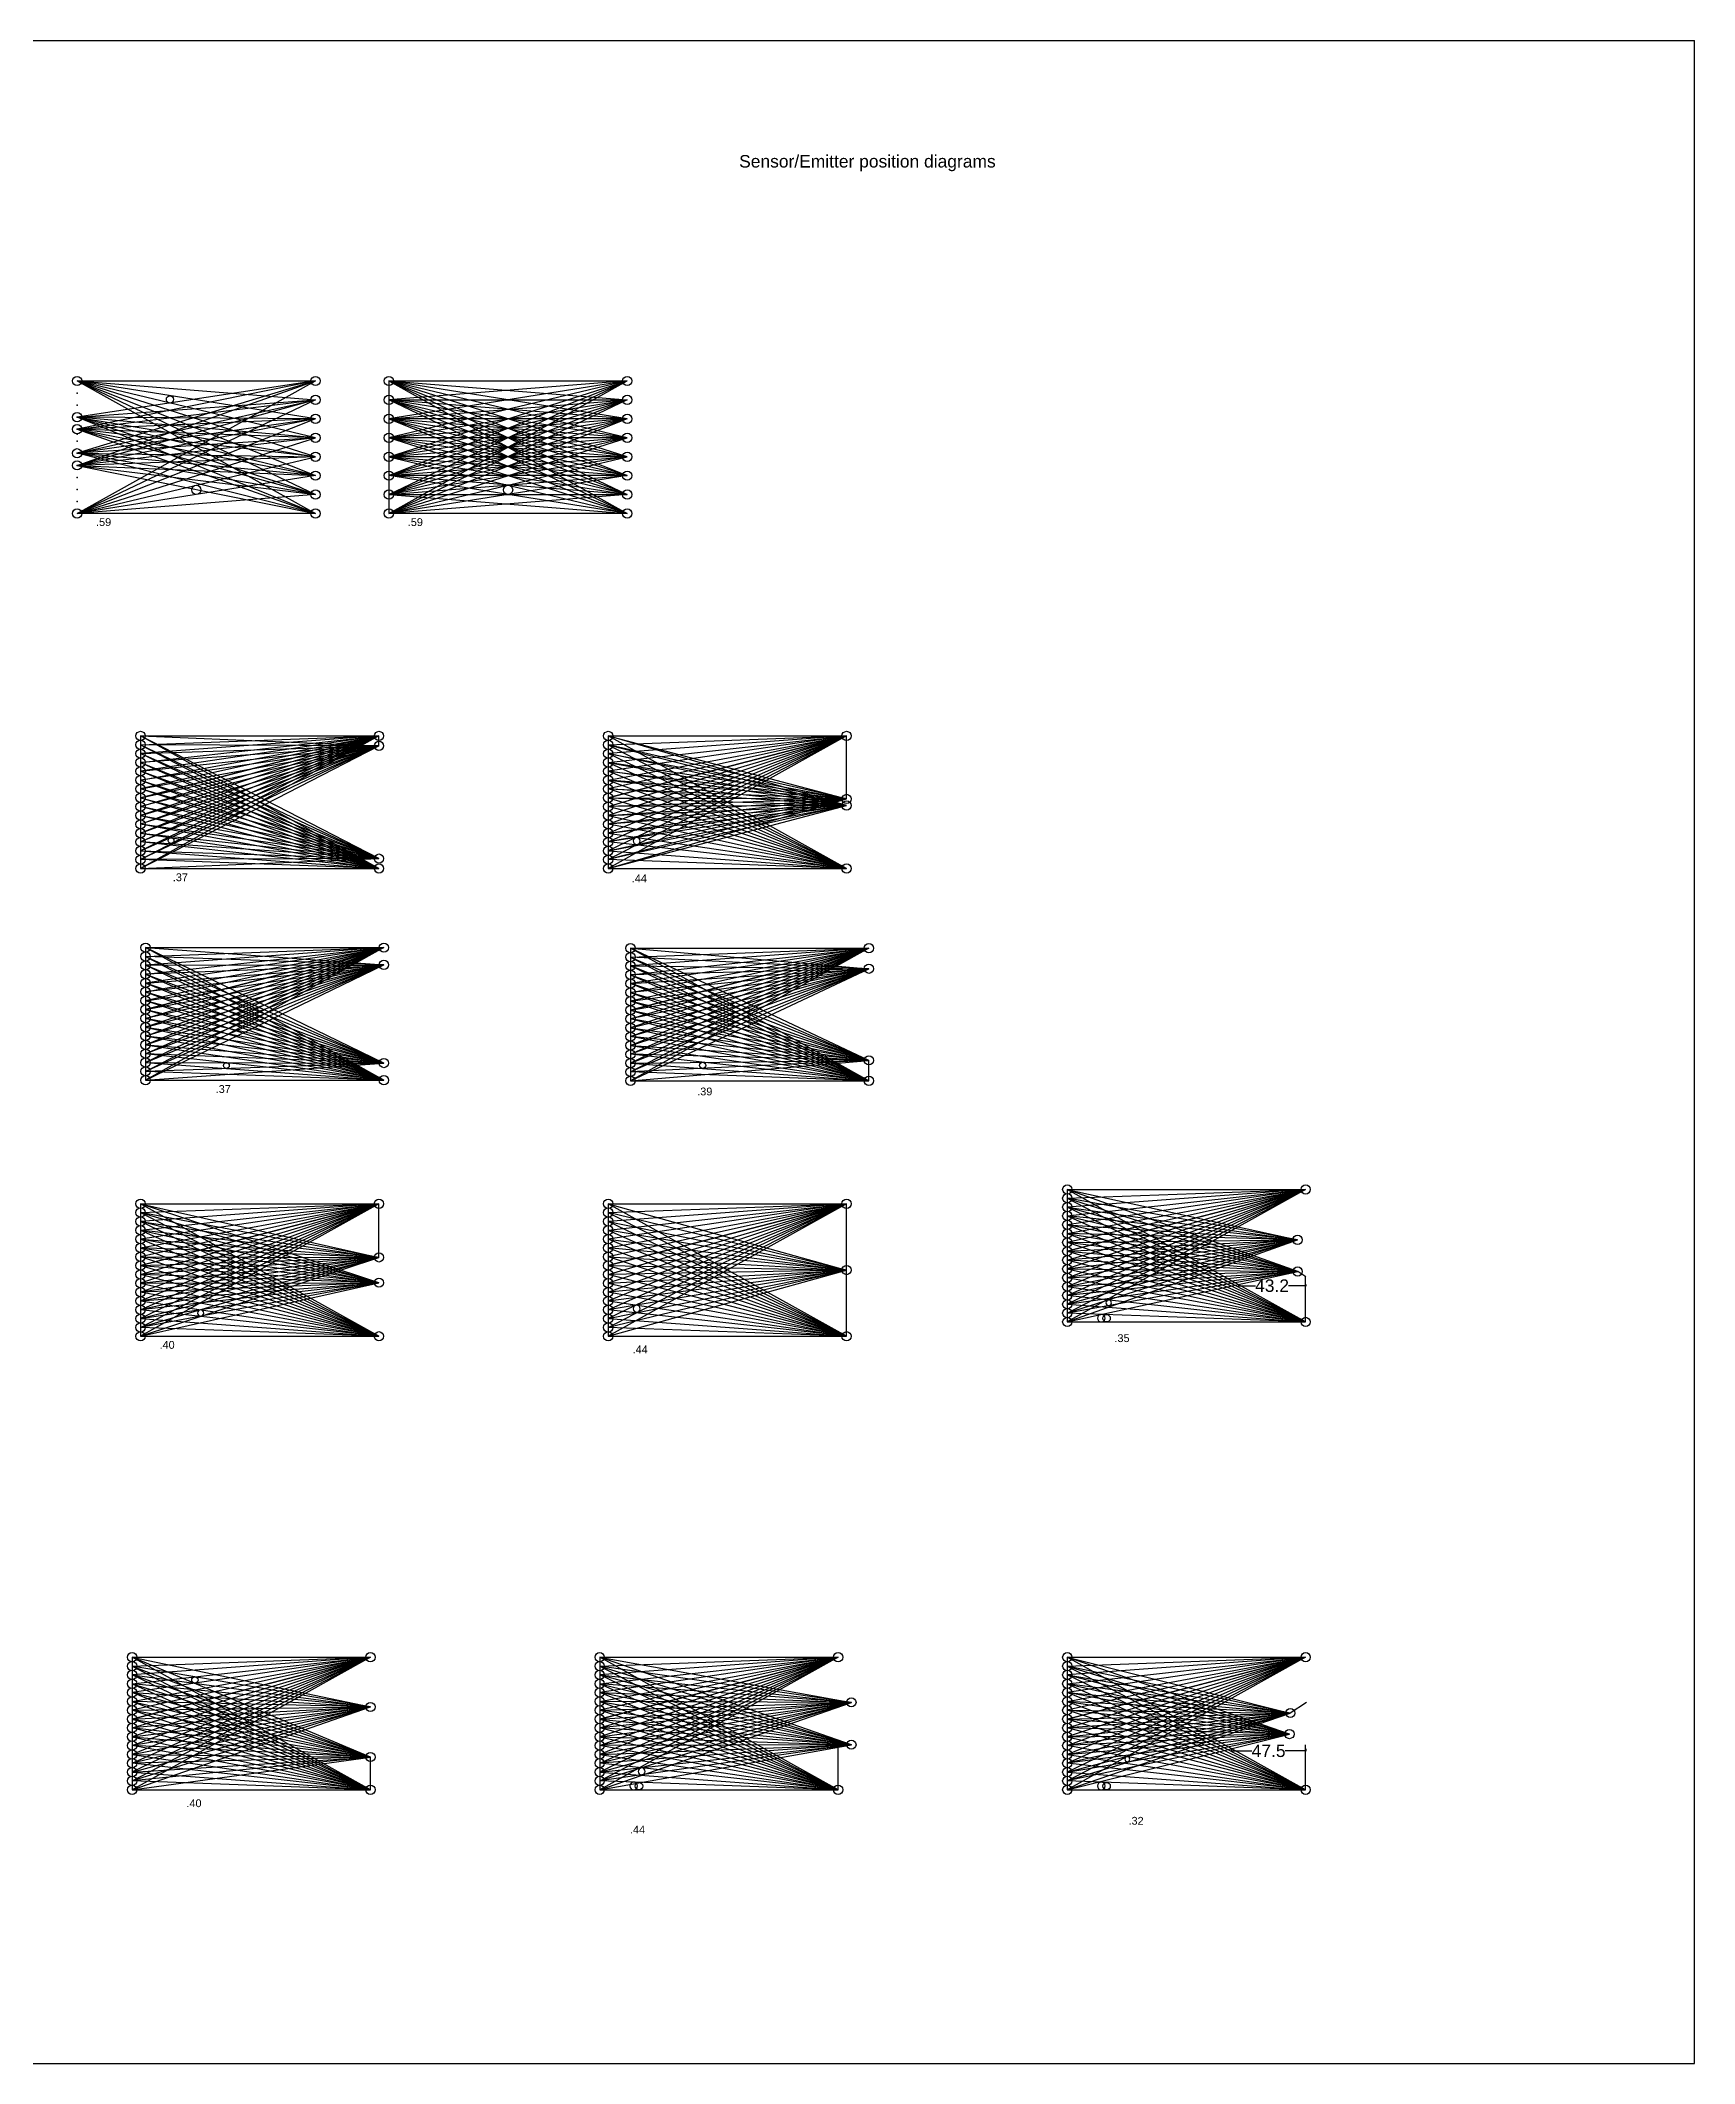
# Model space of a CAD drawing. Header units: inches. Extents: x -89 to 2397, y -1685 to 216.
# Drawn here: x 1336 to 2397, y -1685 to -388 of the extents above; entities that cross this region are included whole.
import ezdxf

# ---------------------------------------------------------------- set-up
doc = ezdxf.new("R2010")
doc.units = ezdxf.units.IN
doc.header["$MEASUREMENT"] = 0
doc.layers.add('SenseArea', color=1, linetype='Continuous')
doc.styles.get("Standard").update_dxf_attribs({"font": 'arial.ttf', "height": 8})
doc.dimstyles.get("Standard").update_dxf_attribs({"dimtxt": 0.18, "dimasz": 0.18, "dimexe": 0.18, "dimexo": 0.0625, "dimgap": 0.09, "dimtad": 0, "dimtih": 1, "dimtoh": 1, "dimdec": 1, "dimzin": 0, "dimdsep": 46, "dimtxsty": 'Standard', "dimcen": 0.09, "dimadec": 0, "dimazin": 0, "dimtfac": 1, "dimtdec": 4, "dimtofl": 0, "dimtmove": 0, "dimatfit": 3, "dimfxl": 1, "dimtolj": 1, "dimtzin": 0, "dimarcsym": 0})

# ---------------------------------------------------------------- blocks, each defined once
blk = doc.blocks.new('*D18')
at = {"layer": 'Defpoints', "color": 0}
for p in [(2104.8, -1185.5), (2148, -1185.5), (2148, -1186.2)]:
    blk.add_point(p, dxfattribs=at)
at = {"layer": 'SenseArea', "color": 0, "lineweight": -2}
for p, q in [((2104.8, -1185.5), (2104.8, -1186.4)), ((2104.9, -1186.2), (2115.8, -1186.2)), ((2147.8, -1186.2), (2137, -1186.2)), ((2148, -1185.5), (2148, -1186.4))]:
    blk.add_line(p, q, dxfattribs=at)
at = {"layer": 'SenseArea', "color": 0}
for points in [[(2104.9, -1186.2), (2104.9, -1186.3), (2104.8, -1186.2)], [(2147.8, -1186.3), (2147.8, -1186.2), (2148, -1186.2)]]:
    blk.add_solid(points, dxfattribs=at)
at = {"layer": 'SenseArea', "color": 0, "insert": (2126.4, -1186.2), "char_height": 8, "attachment_point": 5}
blk.add_mtext('\\A1;43.2', dxfattribs=at)
blk = doc.blocks.new('*D22')
at = {"layer": 'Defpoints', "color": 0}
for p in [(2100.4, -1483), (2148, -1483), (2148, -1484.5)]:
    blk.add_point(p, dxfattribs=at)
at = {"layer": 'SenseArea', "color": 0, "lineweight": -2}
for p, q in [((2100.4, -1483.1), (2100.4, -1484.7)), ((2100.6, -1484.5), (2113.5, -1484.5)), ((2147.8, -1484.5), (2134.8, -1484.5)), ((2148, -1483.1), (2148, -1484.7))]:
    blk.add_line(p, q, dxfattribs=at)
at = {"layer": 'SenseArea', "color": 0}
for points in [[(2100.6, -1484.5), (2100.6, -1484.6), (2100.4, -1484.5)], [(2147.8, -1484.6), (2147.8, -1484.5), (2148, -1484.5)]]:
    blk.add_solid(points, dxfattribs=at)
at = {"layer": 'SenseArea', "color": 0, "insert": (2124.2, -1484.5), "char_height": 8, "attachment_point": 5}
blk.add_mtext('\\A1;47.5', dxfattribs=at)

msp = doc.modelspace()

# ---------------------------------------------------------------- linework, layer by layer
at = {"layer": 'SenseArea'}
for p, q in [((422.92, -387.62), (2397.47, -387.62)), ((2397.47, -1685.02), (2397.47, -387.62)), ((1512.7, -606.01), (1359.77, -629.19)), ((1512.7, -606.01), (1359.77, -636.92)), ((1512.7, -606.01), (1359.77, -652.37)), ((1359.77, -660.1), (1512.7, -606.01)), ((1359.77, -690.99), (1512.7, -606.01)), ((1512.7, -642.43), (1359.77, -606.01)), ((1359.77, -606.01), (1512.7, -618.15)), ((1512.7, -630.29), (1359.77, -606.01)), ((1359.77, -606.01), (1512.7, -606.01)), ((1512.7, -654.57), (1359.77, -606.01)), ((1359.77, -606.01), (1512.7, -666.71)), ((1359.77, -606.01), (1512.7, -678.85)), ((1359.77, -606.01), (1512.7, -690.99)), ((1712.7, -606.01), (1559.77, -618.15)), ((1712.7, -606.01), (1559.77, -630.29)), ((1712.7, -606.01), (1559.77, -642.43)), ((1559.77, -654.57), (1712.7, -606.01)), ((1559.77, -666.71), (1712.7, -606.01)), ((1559.77, -678.85), (1712.7, -606.01)), ((1559.77, -690.99), (1712.7, -606.01)), ((1712.7, -642.43), (1559.77, -606.01)), ((1559.77, -606.01), (1712.7, -618.15)), ((1712.7, -630.29), (1559.77, -606.01)), ((1559.77, -606.01), (1559.77, -618.15)), ((1559.77, -606.01), (1712.7, -606.01)), ((1712.7, -654.57), (1559.77, -606.01)), ((1559.77, -606.01), (1712.7, -666.71)), ((1559.77, -606.01), (1712.7, -678.85)), ((1559.77, -606.01), (1712.7, -690.99)), ((1359.77, -629.19), (1512.7, -618.15)), ((1359.77, -636.92), (1512.7, -618.15)), ((1359.77, -652.37), (1512.7, -618.15)), ((1512.7, -618.15), (1359.77, -660.1)), ((1512.7, -618.15), (1359.77, -690.99)), ((1712.7, -642.43), (1559.77, -618.15)), ((1559.77, -618.15), (1712.7, -618.15)), ((1559.77, -630.29), (1712.7, -618.15)), ((1559.77, -642.43), (1712.7, -618.15)), ((1712.7, -618.15), (1559.77, -654.57)), ((1712.7, -618.15), (1559.77, -666.71)), ((1712.7, -618.15), (1559.77, -678.85)), ((1712.7, -618.15), (1559.77, -690.99)), ((1712.7, -630.29), (1559.77, -618.15)), ((1559.77, -618.15), (1559.77, -630.29)), ((1559.77, -618.15), (1712.7, -654.57)), ((1712.7, -678.85), (1559.77, -618.15)), ((1712.7, -690.99), (1559.77, -618.15)), ((1712.7, -666.71), (1559.8, -618.15)), ((1512.7, -642.43), (1359.77, -629.19)), ((1512.7, -630.29), (1359.77, -629.19)), ((1359.77, -629.19), (1512.7, -654.57)), ((1512.7, -666.71), (1359.77, -629.19)), ((1512.7, -678.85), (1359.77, -629.19)), ((1512.7, -690.99), (1359.77, -629.19)), ((1512.7, -630.29), (1359.77, -690.99)), ((1512.7, -630.29), (1359.77, -660.1)), ((1512.7, -630.29), (1359.77, -652.37)), ((1512.7, -630.29), (1359.77, -636.92)), ((1712.7, -642.43), (1559.77, -630.29)), ((1712.7, -630.29), (1559.77, -690.99)), ((1712.7, -630.29), (1559.77, -678.85)), ((1712.7, -630.29), (1559.77, -666.71)), ((1712.7, -630.29), (1559.77, -654.57)), ((1712.7, -630.29), (1559.77, -642.43)), ((1712.7, -630.29), (1559.77, -630.29)), ((1559.77, -630.29), (1559.77, -642.43)), ((1712.7, -654.57), (1559.77, -630.29)), ((1559.77, -630.29), (1712.7, -678.85)), ((1559.77, -630.29), (1712.7, -690.99)), ((1559.8, -630.29), (1712.7, -666.71)), ((1512.7, -642.43), (1359.77, -636.92)), ((1512.7, -654.57), (1359.77, -636.92)), ((1359.77, -636.92), (1512.7, -666.71)), ((1359.77, -636.92), (1512.7, -678.85)), ((1359.77, -636.92), (1512.7, -690.99)), ((1512.7, -642.43), (1359.77, -660.1)), ((1512.7, -642.43), (1359.77, -652.37)), ((1712.7, -642.43), (1559.77, -678.85)), ((1712.7, -642.43), (1559.77, -666.71)), ((1712.7, -642.43), (1559.77, -654.57)), ((1712.7, -642.43), (1559.77, -642.43)), ((1559.77, -642.43), (1559.77, -654.57)), ((1559.77, -642.43), (1712.7, -654.57)), ((1712.7, -666.71), (1559.77, -642.43)), ((1712.7, -678.85), (1559.77, -642.43)), ((1712.7, -690.99), (1559.77, -642.43)), ((1359.77, -652.37), (1512.7, -654.57)), ((1512.7, -666.71), (1359.77, -652.37)), ((1512.7, -678.85), (1359.77, -652.37)), ((1512.7, -690.99), (1359.77, -652.37)), ((1512.7, -654.57), (1359.77, -660.1)), ((1359.77, -691.01), (1512.7, -654.57)), ((1359.77, -660.1), (1512.7, -666.71)), ((1359.77, -660.1), (1512.7, -678.85)), ((1359.77, -660.1), (1512.7, -690.99)), ((1559.77, -654.57), (1559.77, -666.71)), ((1712.7, -654.57), (1559.77, -654.57)), ((1559.77, -666.71), (1712.7, -654.57)), ((1712.7, -654.57), (1559.77, -678.85)), ((1559.77, -691.01), (1712.7, -654.57)), ((1559.77, -654.57), (1712.7, -666.71)), ((1559.77, -654.57), (1712.7, -678.85)), ((1559.77, -654.57), (1712.7, -690.99)), ((1512.7, -666.71), (1359.77, -690.99)), ((1559.77, -666.71), (1559.77, -678.85)), ((1712.7, -666.71), (1559.77, -666.71)), ((1559.77, -678.85), (1712.7, -666.71)), ((1712.7, -666.71), (1559.77, -690.99)), ((1712.7, -678.85), (1559.77, -666.71)), ((1712.7, -690.99), (1559.8, -666.71)), ((1512.7, -678.85), (1359.77, -690.99)), ((1559.77, -678.85), (1559.77, -690.99)), ((1559.77, -678.85), (1712.7, -678.85)), ((1712.7, -678.85), (1559.77, -690.99)), ((1559.77, -678.85), (1712.7, -690.99)), ((1512.7, -690.99), (1359.77, -691.01)), ((1712.7, -690.99), (1559.77, -691.01)), ((1553.42, -833.64), (1400.43, -907.32)), ((1400.49, -861.98), (1553.42, -833.64)), ((1400.5, -839.31), (1553.42, -833.64)), ((1553.42, -833.64), (1400.5, -844.98)), ((1400.5, -850.64), (1553.42, -833.64)), ((1553.42, -833.64), (1400.5, -856.31)), ((1553.42, -833.64), (1400.5, -867.64)), ((1400.5, -873.31), (1553.42, -833.64)), ((1400.5, -878.98), (1553.42, -833.64)), ((1553.42, -833.64), (1400.5, -884.64)), ((1400.5, -890.31), (1553.42, -833.64)), ((1400.5, -901.64), (1553.42, -833.64)), ((1400.5, -912.98), (1553.42, -833.64)), ((1553.42, -833.64), (1400.5, -918.64)), ((1400.5, -833.64), (1553.42, -839.97)), ((1553.42, -912.32), (1400.5, -833.64)), ((1400.5, -833.64), (1400.5, -918.64)), ((1400.5, -833.64), (1553.42, -833.64)), ((1553.42, -918.64), (1400.5, -833.65)), ((1400.5, -839.31), (1553.42, -918.64)), ((1553.42, -839.97), (1400.5, -839.31)), ((1400.5, -839.31), (1553.42, -912.32)), ((1400.5, -844.98), (1553.42, -839.97)), ((1553.42, -839.97), (1400.5, -850.64)), ((1400.5, -856.31), (1553.42, -839.97)), ((1553.42, -839.97), (1400.5, -861.98)), ((1400.5, -867.64), (1553.42, -839.97)), ((1400.5, -873.31), (1553.42, -839.97)), ((1553.42, -839.97), (1400.5, -878.98)), ((1400.5, -884.64), (1553.42, -839.97)), ((1553.42, -839.97), (1400.5, -890.31)), ((1400.5, -895.98), (1553.42, -839.97)), ((1553.42, -839.97), (1400.5, -901.64)), ((1400.5, -907.31), (1553.42, -839.97)), ((1553.42, -839.97), (1400.5, -912.98)), ((1400.5, -918.64), (1553.42, -839.97)), ((1553.42, -833.64), (1400.54, -873.31)), ((1553.42, -833.64), (1400.62, -895.97)), ((1553.42, -839.97), (1553.42, -833.64)), ((1853.42, -833.64), (1700.43, -907.32)), ((1700.49, -861.98), (1853.42, -833.64)), ((1700.5, -839.31), (1853.42, -833.64)), ((1853.42, -833.64), (1700.5, -844.98)), ((1700.5, -850.64), (1853.42, -833.64)), ((1853.42, -833.64), (1700.5, -856.31)), ((1853.42, -833.64), (1700.5, -867.64)), ((1700.5, -873.31), (1853.42, -833.64)), ((1700.5, -878.98), (1853.42, -833.64)), ((1853.42, -833.64), (1700.5, -884.64)), ((1700.5, -890.31), (1853.42, -833.64)), ((1700.5, -901.64), (1853.42, -833.64)), ((1700.5, -912.98), (1853.42, -833.64)), ((1853.42, -833.64), (1700.5, -918.64)), ((1700.5, -833.64), (1853.42, -874.05)), ((1853.43, -878.24), (1700.5, -833.64)), ((1700.5, -833.64), (1700.5, -918.64)), ((1700.5, -833.64), (1853.42, -833.64)), ((1853.42, -918.64), (1700.5, -833.65)), ((1700.5, -839.31), (1853.42, -918.64)), ((1853.42, -874.05), (1700.5, -839.31)), ((1700.5, -839.31), (1853.43, -878.24)), ((1853.42, -833.64), (1700.54, -873.31)), ((1853.42, -833.64), (1700.62, -895.97)), ((1853.42, -874.05), (1853.43, -833.64)), ((1553.42, -918.64), (1400.5, -844.98)), ((1553.42, -912.32), (1400.5, -844.98)), ((1400.5, -850.64), (1553.42, -918.64)), ((1400.5, -850.64), (1553.42, -912.32)), ((1853.42, -918.64), (1700.5, -844.98)), ((1700.5, -844.98), (1853.42, -874.05)), ((1853.43, -878.24), (1700.5, -844.98)), ((1700.5, -850.64), (1853.42, -918.64)), ((1853.42, -874.05), (1700.5, -850.64)), ((1700.5, -850.64), (1853.43, -878.24)), ((1400.49, -861.98), (1553.42, -918.64)), ((1553.42, -918.64), (1400.5, -856.31)), ((1553.42, -912.32), (1400.5, -856.31)), ((1400.5, -861.98), (1553.42, -912.32)), ((1553.42, -912.32), (1400.5, -867.64)), ((1553.42, -918.64), (1400.58, -867.64)), ((1700.49, -861.98), (1853.42, -918.64)), ((1853.42, -918.64), (1700.5, -856.31)), ((1700.5, -856.31), (1853.42, -874.05)), ((1853.43, -878.24), (1700.5, -856.31)), ((1853.42, -874.05), (1700.5, -861.98)), ((1700.5, -861.98), (1853.43, -878.24)), ((1700.5, -867.64), (1853.42, -874.05)), ((1853.43, -878.24), (1700.5, -867.64)), ((1853.42, -918.64), (1700.58, -867.64)), ((1400.5, -873.31), (1553.42, -912.32)), ((1553.42, -918.64), (1400.5, -878.98)), ((1553.42, -912.32), (1400.5, -878.98)), ((1400.54, -873.31), (1553.42, -918.64)), ((1700.5, -873.31), (1853.42, -874.05)), ((1700.5, -873.31), (1853.43, -878.24)), ((1853.42, -874.05), (1700.5, -878.98)), ((1700.5, -884.64), (1853.42, -874.05)), ((1853.42, -874.05), (1700.5, -890.31)), ((1700.5, -895.98), (1853.42, -874.05)), ((1853.42, -874.05), (1700.5, -901.64)), ((1700.5, -907.31), (1853.42, -874.05)), ((1853.42, -874.05), (1700.5, -912.98)), ((1700.5, -918.64), (1853.42, -874.05)), ((1700.5, -918.64), (1853.43, -878.24)), ((1853.43, -878.24), (1700.5, -912.98)), ((1700.5, -907.31), (1853.43, -878.24)), ((1853.43, -878.24), (1700.5, -901.64)), ((1700.5, -895.98), (1853.43, -878.24)), ((1853.43, -878.24), (1700.5, -890.31)), ((1700.5, -884.64), (1853.43, -878.24)), ((1853.43, -878.24), (1700.5, -878.98)), ((1853.42, -918.64), (1700.5, -878.98)), ((1700.54, -873.31), (1853.42, -918.64)), ((1400.5, -884.64), (1553.42, -918.64)), ((1400.5, -884.64), (1553.42, -912.32)), ((1553.42, -918.64), (1400.5, -890.31)), ((1553.42, -912.32), (1400.5, -890.31)), ((1700.5, -884.64), (1853.42, -918.64)), ((1853.42, -918.64), (1700.5, -890.31)), ((1400.5, -895.98), (1553.42, -918.64)), ((1400.5, -895.98), (1553.42, -912.32)), ((1553.42, -918.64), (1400.5, -901.64)), ((1553.42, -912.32), (1400.5, -901.64)), ((1400.5, -907.29), (1553.42, -918.64)), ((1400.5, -907.31), (1553.42, -912.32)), ((1700.5, -895.98), (1853.42, -918.64)), ((1853.42, -918.64), (1700.5, -901.64)), ((1700.5, -907.29), (1853.42, -918.64)), ((1400.5, -918.64), (1553.42, -912.32)), ((1553.42, -912.32), (1400.5, -912.98)), ((1553.42, -918.64), (1400.5, -912.98)), ((1853.42, -918.64), (1700.5, -912.98)), ((1556.59, -969.41), (1403.6, -1043.08)), ((1403.66, -975.08), (1556.59, -969.41)), ((1556.59, -969.41), (1403.66, -980.74)), ((1403.66, -986.41), (1556.59, -969.41)), ((1556.59, -969.41), (1403.66, -992.08)), ((1403.66, -997.74), (1556.59, -969.41)), ((1556.59, -969.41), (1403.66, -1003.41)), ((1403.66, -1009.08), (1556.59, -969.41)), ((1403.66, -1014.74), (1556.59, -969.41)), ((1556.59, -969.41), (1403.66, -1020.41)), ((1403.66, -1026.08), (1556.59, -969.41)), ((1403.66, -1037.41), (1556.59, -969.41)), ((1403.66, -1048.74), (1556.59, -969.41)), ((1556.59, -969.41), (1403.66, -1054.41)), ((1556.59, -1054.41), (1403.66, -969.41)), ((1403.66, -969.41), (1556.59, -980.42)), ((1556.59, -1043.4), (1403.66, -969.41)), ((1403.66, -969.41), (1403.66, -1054.41)), ((1403.66, -969.41), (1556.59, -969.41)), ((1556.59, -969.41), (1403.71, -1009.07)), ((1556.59, -969.41), (1403.78, -1031.74)), ((1867.73, -969.79), (1714.74, -1043.46)), ((1714.8, -975.46), (1867.73, -969.79)), ((1867.73, -969.79), (1714.8, -981.12)), ((1714.8, -986.79), (1867.73, -969.79)), ((1867.73, -969.79), (1714.8, -992.46)), ((1714.8, -998.12), (1867.73, -969.79)), ((1867.73, -969.79), (1714.8, -1003.79)), ((1714.8, -1009.46), (1867.73, -969.79)), ((1714.8, -1015.12), (1867.73, -969.79)), ((1867.73, -969.79), (1714.8, -1020.79)), ((1714.8, -1026.46), (1867.73, -969.79)), ((1714.8, -1037.79), (1867.73, -969.79)), ((1714.8, -1049.12), (1867.73, -969.79)), ((1867.73, -969.79), (1714.8, -1054.79)), ((1867.73, -1054.79), (1714.8, -969.79)), ((1714.8, -969.79), (1867.73, -982.91)), ((1867.73, -1041.67), (1714.8, -969.79)), ((1714.8, -969.79), (1714.8, -1054.79)), ((1714.8, -969.79), (1867.73, -969.79)), ((1867.73, -969.79), (1714.84, -1009.45)), ((1867.73, -969.79), (1714.92, -1032.12)), ((1403.66, -975.08), (1556.59, -1054.41)), ((1556.59, -980.42), (1403.66, -975.08)), ((1403.66, -975.08), (1556.59, -1043.4)), ((1403.66, -980.74), (1556.59, -980.42)), ((1556.59, -980.42), (1403.66, -986.41)), ((1403.66, -992.08), (1556.59, -980.42)), ((1556.59, -980.42), (1403.66, -997.74)), ((1403.66, -1003.41), (1556.59, -980.42)), ((1403.66, -1009.08), (1556.59, -980.42)), ((1556.59, -980.42), (1403.66, -1014.74)), ((1403.66, -1020.41), (1556.59, -980.42)), ((1556.59, -980.42), (1403.66, -1026.08)), ((1403.66, -1031.74), (1556.59, -980.42)), ((1556.59, -980.42), (1403.66, -1037.41)), ((1403.66, -1043.08), (1556.59, -980.42)), ((1556.59, -980.42), (1403.66, -1048.74)), ((1403.66, -1054.41), (1556.59, -980.42)), ((1556.59, -1054.41), (1403.66, -980.74)), ((1556.59, -1043.4), (1403.66, -980.74)), ((1714.8, -975.46), (1867.73, -1054.79)), ((1867.73, -982.91), (1714.8, -975.46)), ((1714.8, -975.46), (1867.73, -1041.67)), ((1867.73, -1054.79), (1714.8, -981.12)), ((1714.8, -981.12), (1867.73, -982.91)), ((1867.73, -1041.67), (1714.8, -981.12)), ((1867.73, -982.91), (1714.8, -986.79)), ((1714.8, -992.46), (1867.73, -982.91)), ((1867.73, -982.91), (1714.8, -998.12)), ((1714.8, -1003.79), (1867.73, -982.91)), ((1714.8, -1009.46), (1867.73, -982.91)), ((1867.73, -982.91), (1714.8, -1015.12)), ((1714.8, -1020.79), (1867.73, -982.91)), ((1867.73, -982.91), (1714.8, -1026.46)), ((1714.8, -1032.12), (1867.73, -982.91)), ((1867.73, -982.91), (1714.8, -1037.79)), ((1714.8, -1043.46), (1867.73, -982.91)), ((1867.73, -982.91), (1714.8, -1049.12)), ((1714.8, -1054.79), (1867.73, -982.91)), ((1403.66, -986.41), (1556.59, -1054.41)), ((1403.66, -986.41), (1556.59, -1043.4)), ((1556.59, -1054.41), (1403.66, -992.08)), ((1556.59, -1043.4), (1403.66, -992.08)), ((1403.66, -997.74), (1556.59, -1054.41)), ((1403.66, -997.74), (1556.59, -1043.4)), ((1714.8, -986.79), (1867.73, -1054.79)), ((1714.8, -986.79), (1867.73, -1041.67)), ((1867.73, -1054.79), (1714.8, -992.46)), ((1867.73, -1041.67), (1714.8, -992.46)), ((1714.8, -998.12), (1867.73, -1054.79)), ((1714.8, -998.12), (1867.73, -1041.67)), ((1556.59, -1043.4), (1403.66, -1003.41)), ((1403.66, -1009.08), (1556.59, -1043.4)), ((1403.71, -1009.07), (1556.59, -1054.41)), ((1556.59, -1054.41), (1403.75, -1003.41)), ((1867.73, -1041.67), (1714.8, -1003.79)), ((1714.8, -1009.46), (1867.73, -1041.67)), ((1714.84, -1009.45), (1867.73, -1054.79)), ((1867.73, -1054.79), (1714.89, -1003.79)), ((1556.59, -1054.41), (1403.66, -1014.74)), ((1556.59, -1043.4), (1403.66, -1014.74)), ((1403.66, -1020.41), (1556.59, -1054.41)), ((1403.66, -1020.41), (1556.59, -1043.4)), ((1867.73, -1054.79), (1714.8, -1015.12)), ((1867.73, -1041.67), (1714.8, -1015.12)), ((1714.8, -1020.79), (1867.73, -1054.79)), ((1714.8, -1020.79), (1867.73, -1041.67)), ((1556.59, -1043.4), (1403.66, -1026.08)), ((1403.66, -1031.74), (1556.59, -1054.41)), ((1403.66, -1031.74), (1556.59, -1043.4)), ((1556.59, -1054.41), (1403.66, -1037.41)), ((1556.59, -1043.4), (1403.66, -1037.41)), ((1556.59, -1054.41), (1403.67, -1026.08)), ((1867.73, -1041.67), (1714.8, -1026.46)), ((1714.8, -1032.12), (1867.73, -1054.79)), ((1714.8, -1032.12), (1867.73, -1041.67)), ((1867.73, -1054.79), (1714.8, -1037.79)), ((1867.73, -1041.67), (1714.8, -1037.79)), ((1867.73, -1054.79), (1714.81, -1026.46)), ((1403.66, -1043.06), (1556.59, -1054.41)), ((1403.66, -1043.08), (1556.59, -1043.4)), ((1403.66, -1054.41), (1556.59, -1043.4)), ((1556.59, -1043.4), (1403.66, -1048.74)), ((1556.59, -1054.41), (1403.66, -1048.74)), ((1714.8, -1054.79), (1867.73, -1041.67)), ((1867.73, -1041.67), (1714.8, -1049.12)), ((1714.8, -1043.46), (1867.73, -1041.67)), ((1714.8, -1043.44), (1867.73, -1054.79)), ((1867.73, -1054.79), (1714.8, -1049.12)), ((1867.73, -1054.79), (1867.73, -1041.67)), ((2147.96, -1124.46), (1994.97, -1198.14)), ((1995.03, -1130.13), (2147.96, -1124.46)), ((2147.96, -1124.46), (1995.03, -1135.79)), ((1995.03, -1141.46), (2147.96, -1124.46)), ((2147.96, -1124.46), (1995.03, -1147.13)), ((1995.03, -1152.79), (2147.96, -1124.46)), ((2147.96, -1124.46), (1995.03, -1158.46)), ((1995.03, -1164.13), (2147.96, -1124.46)), ((1995.03, -1169.79), (2147.96, -1124.46)), ((2147.96, -1124.46), (1995.03, -1175.46)), ((1995.03, -1181.13), (2147.96, -1124.46)), ((1995.03, -1192.46), (2147.96, -1124.46)), ((1995.03, -1203.79), (2147.96, -1124.46)), ((2147.96, -1124.46), (1995.03, -1209.46)), ((2147.96, -1209.46), (1995.03, -1124.46)), ((1995.03, -1124.46), (2142.76, -1156.8)), ((2142.84, -1177.13), (1995.03, -1124.46)), ((1995.03, -1124.46), (1995.03, -1209.46)), ((1995.03, -1124.46), (2147.96, -1124.46)), ((2147.96, -1124.46), (1995.07, -1164.13)), ((2147.96, -1124.46), (1995.15, -1186.79)), ((1553.42, -1133.64), (1400.43, -1207.32)), ((1400.49, -1161.98), (1553.42, -1133.64)), ((1400.5, -1139.31), (1553.42, -1133.64)), ((1553.42, -1133.64), (1400.5, -1144.98)), ((1400.5, -1150.64), (1553.42, -1133.64)), ((1553.42, -1133.64), (1400.5, -1156.31)), ((1553.42, -1133.64), (1400.5, -1167.64)), ((1400.5, -1173.31), (1553.42, -1133.64)), ((1400.5, -1178.98), (1553.42, -1133.64)), ((1553.42, -1133.64), (1400.5, -1184.64)), ((1400.5, -1190.31), (1553.42, -1133.64)), ((1400.5, -1201.64), (1553.42, -1133.64)), ((1400.5, -1212.98), (1553.42, -1133.64)), ((1553.42, -1133.64), (1400.5, -1218.64)), ((1400.5, -1133.64), (1553.42, -1168.03)), ((1553.43, -1184.26), (1400.5, -1133.64)), ((1400.5, -1133.64), (1400.5, -1218.64)), ((1400.5, -1133.64), (1553.42, -1133.64)), ((1553.42, -1218.64), (1400.5, -1133.65)), ((1400.5, -1139.31), (1553.42, -1218.64)), ((1553.42, -1168.03), (1400.5, -1139.31)), ((1400.5, -1139.31), (1553.43, -1184.26)), ((1553.42, -1133.64), (1400.54, -1173.31)), ((1553.42, -1133.64), (1400.62, -1195.97)), ((1553.42, -1168.03), (1553.43, -1133.64)), ((1853.42, -1133.64), (1700.43, -1207.32)), ((1700.49, -1161.98), (1853.42, -1133.64)), ((1700.5, -1139.31), (1853.42, -1133.64)), ((1853.42, -1133.64), (1700.5, -1144.98)), ((1700.5, -1150.64), (1853.42, -1133.64)), ((1853.42, -1133.64), (1700.5, -1156.31)), ((1853.42, -1133.64), (1700.5, -1167.64)), ((1700.5, -1173.31), (1853.42, -1133.64)), ((1700.5, -1178.98), (1853.42, -1133.64)), ((1853.42, -1133.64), (1700.5, -1184.64)), ((1700.5, -1190.31), (1853.42, -1133.64)), ((1700.5, -1201.64), (1853.42, -1133.64)), ((1700.5, -1212.98), (1853.42, -1133.64)), ((1853.42, -1133.64), (1700.5, -1218.64)), ((1700.5, -1133.64), (1853.42, -1176.14)), ((1700.5, -1133.64), (1700.5, -1218.64)), ((1700.5, -1133.64), (1853.42, -1133.64)), ((1853.42, -1218.64), (1700.5, -1133.65)), ((1700.5, -1139.31), (1853.42, -1218.64)), ((1853.42, -1176.14), (1700.5, -1139.31)), ((1853.42, -1133.64), (1700.54, -1173.31)), ((1853.42, -1133.64), (1700.62, -1195.97)), ((1853.42, -1218.64), (1853.42, -1133.64)), ((1995.03, -1130.13), (2147.96, -1209.46)), ((2142.76, -1156.8), (1995.03, -1130.13)), ((1995.03, -1130.13), (2142.84, -1177.13)), ((2147.96, -1209.46), (1995.03, -1135.79)), ((1995.03, -1135.79), (2142.76, -1156.8)), ((2142.84, -1177.13), (1995.03, -1135.79)), ((1995.03, -1141.46), (2147.96, -1209.46)), ((2142.76, -1156.8), (1995.03, -1141.46)), ((1995.03, -1141.46), (2142.84, -1177.13)), ((1553.42, -1218.64), (1400.5, -1144.98)), ((1400.5, -1144.98), (1553.42, -1168.03)), ((1553.43, -1184.26), (1400.5, -1144.98)), ((1400.5, -1150.64), (1553.42, -1218.64)), ((1553.42, -1168.03), (1400.5, -1150.64)), ((1400.5, -1150.64), (1553.43, -1184.26)), ((1853.42, -1218.64), (1700.5, -1144.98)), ((1700.5, -1144.98), (1853.42, -1176.14)), ((1700.5, -1150.64), (1853.42, -1218.64)), ((1853.42, -1176.14), (1700.5, -1150.64)), ((2147.96, -1209.46), (1995.03, -1147.13)), ((1995.03, -1147.13), (2142.76, -1156.8)), ((2142.84, -1177.13), (1995.03, -1147.13)), ((1995.03, -1152.79), (2147.96, -1209.46)), ((2142.76, -1156.8), (1995.03, -1152.79)), ((1995.03, -1152.79), (2142.84, -1177.13)), ((1400.49, -1161.98), (1553.42, -1218.64)), ((1553.42, -1218.64), (1400.5, -1156.31)), ((1400.5, -1156.31), (1553.42, -1168.03)), ((1553.43, -1184.26), (1400.5, -1156.31)), ((1553.42, -1168.03), (1400.5, -1161.98)), ((1400.5, -1161.98), (1553.43, -1184.26)), ((1400.5, -1167.64), (1553.42, -1168.03)), ((1553.43, -1184.26), (1400.5, -1167.64)), ((1553.42, -1218.64), (1400.58, -1167.64)), ((1700.49, -1161.98), (1853.42, -1218.64)), ((1853.42, -1218.64), (1700.5, -1156.31)), ((1700.5, -1156.31), (1853.42, -1176.14)), ((1853.42, -1176.14), (1700.5, -1161.98)), ((1700.5, -1167.64), (1853.42, -1176.14)), ((1853.42, -1218.64), (1700.58, -1167.64)), ((1995.03, -1158.46), (2142.76, -1156.8)), ((1995.03, -1164.13), (2142.76, -1156.8)), ((2142.76, -1156.8), (1995.03, -1169.79)), ((1995.03, -1175.46), (2142.76, -1156.8)), ((2142.76, -1156.8), (1995.03, -1181.13)), ((1995.03, -1186.79), (2142.76, -1156.8)), ((2142.76, -1156.8), (1995.03, -1192.46)), ((1995.03, -1198.13), (2142.76, -1156.8)), ((2142.76, -1156.8), (1995.03, -1203.79)), ((1995.03, -1209.46), (2142.76, -1156.8)), ((2142.84, -1177.13), (1995.03, -1158.46)), ((1995.03, -1164.13), (2142.84, -1177.13)), ((1995.07, -1164.13), (2147.96, -1209.46)), ((2147.96, -1209.46), (1995.12, -1158.46)), ((1400.5, -1173.31), (1553.42, -1168.03)), ((1553.42, -1168.03), (1400.5, -1178.98)), ((1400.5, -1184.64), (1553.42, -1168.03)), ((1553.42, -1168.03), (1400.5, -1190.31)), ((1400.5, -1195.98), (1553.42, -1168.03)), ((1553.42, -1168.03), (1400.5, -1201.64)), ((1400.5, -1207.31), (1553.42, -1168.03)), ((1553.42, -1168.03), (1400.5, -1212.98)), ((1400.5, -1218.64), (1553.42, -1168.03)), ((1400.5, -1173.31), (1553.43, -1184.26)), ((1553.42, -1218.64), (1400.5, -1178.98)), ((1553.43, -1184.26), (1400.5, -1178.98)), ((1400.54, -1173.31), (1553.42, -1218.64)), ((1700.5, -1173.31), (1853.42, -1176.14)), ((1853.42, -1176.14), (1700.5, -1178.98)), ((1700.5, -1184.64), (1853.42, -1176.14)), ((1853.42, -1176.14), (1700.5, -1190.31)), ((1700.5, -1195.98), (1853.42, -1176.14)), ((1853.42, -1176.14), (1700.5, -1201.64)), ((1700.5, -1207.31), (1853.42, -1176.14)), ((1853.42, -1176.14), (1700.5, -1212.98)), ((1700.5, -1218.64), (1853.42, -1176.14)), ((1853.42, -1218.64), (1700.5, -1178.98)), ((1700.54, -1173.31), (1853.42, -1218.64)), ((2147.96, -1209.46), (1995.03, -1169.79)), ((2142.84, -1177.13), (1995.03, -1169.79)), ((1995.03, -1175.46), (2147.96, -1209.46)), ((1995.03, -1175.46), (2142.84, -1177.13)), ((1995.03, -1209.46), (2142.84, -1177.13)), ((2142.84, -1177.13), (1995.03, -1203.79)), ((1995.03, -1198.13), (2142.84, -1177.13)), ((2142.84, -1177.13), (1995.03, -1192.46)), ((1995.03, -1186.79), (2142.84, -1177.13)), ((2142.84, -1177.13), (1995.03, -1181.13)), ((2148.04, -1180.54), (2142.84, -1177.13)), ((2147.96, -1209.46), (2147.96, -1180.54)), ((1400.5, -1218.64), (1553.43, -1184.26)), ((1553.43, -1184.26), (1400.5, -1212.98)), ((1400.5, -1207.31), (1553.43, -1184.26)), ((1553.43, -1184.26), (1400.5, -1201.64)), ((1400.5, -1195.98), (1553.43, -1184.26)), ((1553.43, -1184.26), (1400.5, -1190.31)), ((1400.5, -1184.64), (1553.43, -1184.26)), ((1400.5, -1184.64), (1553.42, -1218.64)), ((1553.42, -1218.64), (1400.5, -1190.31)), ((1700.5, -1184.64), (1853.42, -1218.64)), ((1853.42, -1218.64), (1700.5, -1190.31)), ((1995.03, -1186.79), (2147.96, -1209.46)), ((2147.96, -1209.46), (1995.03, -1192.46)), ((2147.96, -1209.46), (1995.04, -1181.13)), ((1400.5, -1195.98), (1553.42, -1218.64)), ((1553.42, -1218.64), (1400.5, -1201.64)), ((1700.5, -1195.98), (1853.42, -1218.64)), ((1853.42, -1218.64), (1700.5, -1201.64)), ((1995.03, -1198.11), (2147.96, -1209.46)), ((2147.96, -1209.46), (1995.03, -1203.79)), ((1400.5, -1207.29), (1553.42, -1218.64)), ((1553.42, -1218.64), (1400.5, -1212.98)), ((1700.5, -1207.29), (1853.42, -1218.64)), ((1853.42, -1218.64), (1700.5, -1212.98)), ((1547.96, -1424.46), (1394.97, -1498.14)), ((1395.03, -1430.13), (1547.96, -1424.46)), ((1547.96, -1424.46), (1395.03, -1435.79)), ((1395.03, -1441.46), (1547.96, -1424.46)), ((1547.96, -1424.46), (1395.03, -1447.13)), ((1395.03, -1452.79), (1547.96, -1424.46)), ((1547.96, -1424.46), (1395.03, -1458.46)), ((1395.03, -1464.13), (1547.96, -1424.46)), ((1395.03, -1469.79), (1547.96, -1424.46)), ((1547.96, -1424.46), (1395.03, -1475.46)), ((1395.03, -1481.13), (1547.96, -1424.46)), ((1395.03, -1492.46), (1547.96, -1424.46)), ((1395.03, -1503.79), (1547.96, -1424.46)), ((1547.96, -1424.46), (1395.03, -1509.46)), ((1547.96, -1509.46), (1395.03, -1424.46)), ((1395.03, -1424.46), (1547.96, -1456.37)), ((1547.96, -1488.44), (1395.03, -1424.46)), ((1395.03, -1424.46), (1395.03, -1509.46)), ((1395.03, -1424.46), (1547.96, -1424.46)), ((1547.96, -1424.46), (1395.07, -1464.13)), ((1547.96, -1424.46), (1395.15, -1486.79)), ((1847.96, -1424.46), (1694.97, -1498.14)), ((1695.03, -1430.13), (1847.96, -1424.46)), ((1847.96, -1424.46), (1695.03, -1435.79)), ((1695.03, -1441.46), (1847.96, -1424.46)), ((1847.96, -1424.46), (1695.03, -1447.13)), ((1695.03, -1452.79), (1847.96, -1424.46)), ((1847.96, -1424.46), (1695.03, -1458.46)), ((1695.03, -1464.13), (1847.96, -1424.46)), ((1695.03, -1469.79), (1847.96, -1424.46)), ((1847.96, -1424.46), (1695.03, -1475.46)), ((1695.03, -1481.13), (1847.96, -1424.46)), ((1695.03, -1492.46), (1847.96, -1424.46)), ((1695.03, -1503.79), (1847.96, -1424.46)), ((1847.96, -1424.46), (1695.03, -1509.46)), ((1847.96, -1509.46), (1695.03, -1424.46)), ((1695.03, -1424.46), (1856.51, -1453.39)), ((1856.51, -1480.54), (1695.03, -1424.46)), ((1695.03, -1424.46), (1695.03, -1509.46)), ((1695.03, -1424.46), (1847.96, -1424.46)), ((1847.96, -1424.46), (1695.07, -1464.13)), ((1847.96, -1424.46), (1695.15, -1486.79)), ((2147.96, -1424.46), (1994.97, -1498.14)), ((1995.03, -1430.13), (2147.96, -1424.46)), ((2147.96, -1424.46), (1995.03, -1435.79)), ((1995.03, -1441.46), (2147.96, -1424.46)), ((2147.96, -1424.46), (1995.03, -1447.13)), ((1995.03, -1452.79), (2147.96, -1424.46)), ((2147.96, -1424.46), (1995.03, -1458.46)), ((1995.03, -1464.13), (2147.96, -1424.46)), ((1995.03, -1469.79), (2147.96, -1424.46)), ((2147.96, -1424.46), (1995.03, -1475.46)), ((1995.03, -1481.13), (2147.96, -1424.46)), ((1995.03, -1492.46), (2147.96, -1424.46)), ((1995.03, -1503.79), (2147.96, -1424.46)), ((2147.96, -1424.46), (1995.03, -1509.46)), ((2147.96, -1509.46), (1995.03, -1424.46)), ((1995.03, -1424.46), (2138.11, -1460.23)), ((2137.56, -1473.72), (1995.03, -1424.46)), ((1995.03, -1424.46), (1995.03, -1509.46)), ((1995.03, -1424.46), (2147.96, -1424.46)), ((2147.96, -1424.46), (1995.07, -1464.13)), ((2147.96, -1424.46), (1995.15, -1486.79)), ((1395.03, -1430.13), (1547.96, -1509.46)), ((1547.96, -1456.37), (1395.03, -1430.13)), ((1395.03, -1430.13), (1547.96, -1488.44)), ((1547.96, -1509.46), (1395.03, -1435.79)), ((1395.03, -1435.79), (1547.96, -1456.37)), ((1547.96, -1488.44), (1395.03, -1435.79)), ((1695.03, -1430.13), (1847.96, -1509.46)), ((1856.51, -1453.39), (1695.03, -1430.13)), ((1695.03, -1430.13), (1856.51, -1480.54)), ((1847.96, -1509.46), (1695.03, -1435.79)), ((1695.03, -1435.79), (1856.51, -1453.39)), ((1856.51, -1480.54), (1695.03, -1435.79)), ((1995.03, -1430.13), (2147.96, -1509.46)), ((2138.11, -1460.23), (1995.03, -1430.13)), ((1995.03, -1430.13), (2137.56, -1473.72)), ((2147.96, -1509.46), (1995.03, -1435.79)), ((1995.03, -1435.79), (2138.11, -1460.23)), ((2137.56, -1473.72), (1995.03, -1435.79)), ((1395.03, -1441.46), (1547.96, -1509.46)), ((1547.96, -1456.37), (1395.03, -1441.46)), ((1395.03, -1441.46), (1547.96, -1488.44)), ((1547.96, -1509.46), (1395.03, -1447.13)), ((1395.03, -1447.13), (1547.96, -1456.37)), ((1547.96, -1488.44), (1395.03, -1447.13)), ((1395.03, -1452.79), (1547.96, -1509.46)), ((1547.96, -1456.37), (1395.03, -1452.79)), ((1395.03, -1452.79), (1547.96, -1488.44)), ((1695.03, -1441.46), (1847.96, -1509.46)), ((1856.51, -1453.39), (1695.03, -1441.46)), ((1695.03, -1441.46), (1856.51, -1480.54)), ((1847.96, -1509.46), (1695.03, -1447.13)), ((1695.03, -1447.13), (1856.51, -1453.39)), ((1856.51, -1480.54), (1695.03, -1447.13)), ((1695.03, -1452.79), (1847.96, -1509.46)), ((1856.51, -1453.39), (1695.03, -1452.79)), ((1695.03, -1452.79), (1856.51, -1480.54)), ((1995.03, -1441.46), (2147.96, -1509.46)), ((2138.11, -1460.23), (1995.03, -1441.46)), ((1995.03, -1441.46), (2137.56, -1473.72)), ((2147.96, -1509.46), (1995.03, -1447.13)), ((1995.03, -1447.13), (2138.11, -1460.23)), ((2137.56, -1473.72), (1995.03, -1447.13)), ((1995.03, -1452.79), (2147.96, -1509.46)), ((2138.11, -1460.23), (1995.03, -1452.79)), ((1995.03, -1452.79), (2137.56, -1473.72)), ((1395.03, -1458.46), (1547.96, -1456.37)), ((1395.03, -1464.13), (1547.96, -1456.37)), ((1547.96, -1456.37), (1395.03, -1469.79)), ((1395.03, -1475.46), (1547.96, -1456.37)), ((1547.96, -1456.37), (1395.03, -1481.13)), ((1395.03, -1486.79), (1547.96, -1456.37)), ((1547.96, -1456.37), (1395.03, -1492.46)), ((1395.03, -1498.13), (1547.96, -1456.37)), ((1547.96, -1456.37), (1395.03, -1503.79)), ((1395.03, -1509.46), (1547.96, -1456.37)), ((1547.96, -1488.44), (1395.03, -1458.46)), ((1395.03, -1464.13), (1547.96, -1488.44)), ((1395.07, -1464.13), (1547.96, -1509.46)), ((1547.96, -1509.46), (1395.12, -1458.46)), ((1695.03, -1458.46), (1856.51, -1453.39)), ((1695.03, -1464.13), (1856.51, -1453.39)), ((1856.51, -1453.39), (1695.03, -1469.79)), ((1695.03, -1475.46), (1856.51, -1453.39)), ((1856.51, -1453.39), (1695.03, -1481.13)), ((1695.03, -1486.79), (1856.51, -1453.39)), ((1856.51, -1453.39), (1695.03, -1492.46)), ((1695.03, -1498.13), (1856.51, -1453.39)), ((1856.51, -1453.39), (1695.03, -1503.79)), ((1695.03, -1509.46), (1856.51, -1453.39)), ((1856.51, -1480.54), (1695.03, -1458.46)), ((1695.03, -1464.13), (1856.51, -1480.54)), ((1695.07, -1464.13), (1847.96, -1509.46)), ((1847.96, -1509.46), (1695.12, -1458.46)), ((1847.96, -1453.39), (1856.51, -1453.39)), ((1995.03, -1458.46), (2138.11, -1460.23)), ((2137.56, -1473.72), (1995.03, -1458.46)), ((1995.03, -1464.13), (2138.11, -1460.23)), ((2138.11, -1460.23), (1995.03, -1469.79)), ((1995.03, -1475.46), (2138.11, -1460.23)), ((2138.11, -1460.23), (1995.03, -1481.13)), ((1995.03, -1486.79), (2138.11, -1460.23)), ((2138.11, -1460.23), (1995.03, -1492.46)), ((1995.03, -1498.13), (2138.11, -1460.23)), ((2138.11, -1460.23), (1995.03, -1503.79)), ((1995.03, -1509.46), (2138.11, -1460.23)), ((1995.03, -1464.13), (2137.56, -1473.72)), ((1995.07, -1464.13), (2147.96, -1509.46)), ((2147.96, -1509.46), (1995.12, -1458.46)), ((2148.51, -1453.41), (2138.11, -1460.23)), ((1547.96, -1509.46), (1395.03, -1469.79)), ((1547.96, -1488.44), (1395.03, -1469.79)), ((1395.03, -1475.46), (1547.96, -1509.46)), ((1395.03, -1475.46), (1547.96, -1488.44)), ((1847.96, -1509.46), (1695.03, -1469.79)), ((1856.51, -1480.54), (1695.03, -1469.79)), ((1695.03, -1475.46), (1847.96, -1509.46)), ((1695.03, -1475.46), (1856.51, -1480.54)), ((2147.96, -1509.46), (1995.03, -1469.79)), ((2137.56, -1473.72), (1995.03, -1469.79)), ((1995.03, -1509.46), (2137.56, -1473.72)), ((2137.56, -1473.72), (1995.03, -1503.79)), ((1995.03, -1498.13), (2137.56, -1473.72)), ((2137.56, -1473.72), (1995.03, -1492.46)), ((1995.03, -1486.79), (2137.56, -1473.72)), ((2137.56, -1473.72), (1995.03, -1481.13)), ((1995.03, -1475.46), (2137.56, -1473.72)), ((1995.03, -1475.46), (2147.96, -1509.46)), ((1547.96, -1488.44), (1395.03, -1481.13)), ((1395.03, -1486.79), (1547.96, -1509.46)), ((1395.03, -1486.79), (1547.96, -1488.44)), ((1395.03, -1509.46), (1547.96, -1488.44)), ((1547.96, -1488.44), (1395.03, -1503.79)), ((1395.03, -1498.13), (1547.96, -1488.44)), ((1547.96, -1488.44), (1395.03, -1492.46)), ((1547.96, -1509.46), (1395.04, -1481.13)), ((1547.96, -1509.46), (1547.96, -1488.44)), ((1695.03, -1509.46), (1856.51, -1480.54)), ((1856.51, -1480.54), (1695.03, -1503.79)), ((1695.03, -1498.13), (1856.51, -1480.54)), ((1856.51, -1480.54), (1695.03, -1492.46)), ((1695.03, -1486.79), (1856.51, -1480.54)), ((1856.51, -1480.54), (1695.03, -1481.13)), ((1695.03, -1486.79), (1847.96, -1509.46)), ((1847.96, -1509.46), (1695.04, -1481.13)), ((1847.96, -1509.46), (1847.96, -1480.54)), ((1995.03, -1486.79), (2147.96, -1509.46)), ((2147.96, -1509.46), (1995.04, -1481.13)), ((2147.96, -1509.46), (2147.96, -1480.54)), ((1547.96, -1509.46), (1395.03, -1492.46)), ((1395.03, -1498.11), (1547.96, -1509.46)), ((1547.96, -1509.46), (1395.03, -1503.79)), ((1847.96, -1509.46), (1695.03, -1492.46)), ((1695.03, -1498.11), (1847.96, -1509.46)), ((1847.96, -1509.46), (1695.03, -1503.79)), ((2147.96, -1509.46), (1995.03, -1492.46)), ((1995.03, -1498.11), (2147.96, -1509.46)), ((2147.96, -1509.46), (1995.03, -1503.79)), ((422.92, -1685.02), (2397.47, -1685.02))]:
    msp.add_line(p, q, dxfattribs=at)
for p, q in [((1359.77, -691.01), (1512.7, -642.43)), ((1559.77, -691.01), (1712.7, -642.43)), ((1400.5, -918.64), (1553.42, -918.64)), ((1700.5, -918.64), (1853.42, -918.64)), ((1403.66, -1054.41), (1556.59, -1054.41)), ((1714.8, -1054.79), (1867.73, -1054.79)), ((1400.5, -1218.64), (1553.42, -1218.64)), ((1700.5, -1218.64), (1853.42, -1218.64)), ((1995.03, -1209.46), (2147.96, -1209.46)), ((1395.03, -1509.46), (1547.96, -1509.46)), ((1695.03, -1509.46), (1847.96, -1509.46)), ((1995.03, -1509.46), (2147.96, -1509.46))]:
    msp.add_line(p, q, dxfattribs=at).dxf.unprotected_set("ltscale", 0)
for centre, radius in [((1359.77, -606.01), 2.98), ((1512.7, -606.01), 2.98), ((1559.77, -606.01), 2.98), ((1712.7, -606.01), 2.98), ((1419.34, -617.81), 2.32), ((1512.7, -618.15), 2.98), ((1559.77, -618.15), 2.98), ((1712.7, -618.15), 2.98), ((1359.77, -629.19), 2.98), ((1359.77, -636.92), 2.98), ((1512.7, -630.29), 2.98), ((1559.77, -630.29), 2.98), ((1712.7, -630.29), 2.98), ((1512.7, -642.43), 2.98), ((1559.77, -642.43), 2.98), ((1712.7, -642.43), 2.98), ((1359.77, -652.37), 2.98), ((1359.77, -660.1), 2.98), ((1512.7, -654.57), 2.98), ((1559.77, -654.57), 2.98), ((1712.7, -654.57), 2.98), ((1436.25, -675.84), 2.97), ((1512.7, -666.71), 2.98), ((1559.77, -666.71), 2.98), ((1636.25, -675.84), 2.97), ((1712.7, -666.71), 2.98), ((1512.7, -678.85), 2.98), ((1559.77, -678.85), 2.98), ((1712.7, -678.85), 2.98), ((1359.77, -690.99), 2.98), ((1512.7, -690.99), 2.98), ((1559.77, -690.99), 2.98), ((1712.7, -690.99), 2.98), ((1400.5, -833.64), 2.98), ((1400.5, -839.31), 2.98), ((1400.5, -844.98), 2.98), ((1553.42, -833.64), 2.98), ((1553.42, -839.97), 2.98), ((1700.5, -833.64), 2.98), ((1700.5, -839.31), 2.98), ((1700.5, -844.98), 2.98), ((1853.42, -833.64), 2.98), ((1400.5, -850.64), 2.98), ((1400.5, -856.31), 2.98), ((1700.5, -850.64), 2.98), ((1700.5, -856.31), 2.98), ((1400.5, -861.98), 2.98), ((1400.5, -867.64), 2.98), ((1700.5, -861.98), 2.98), ((1700.5, -867.64), 2.98), ((1400.5, -873.31), 2.98), ((1400.5, -878.98), 2.98), ((1400.5, -884.64), 2.98), ((1700.5, -873.31), 2.98), ((1700.5, -878.98), 2.98), ((1700.5, -884.64), 2.98), ((1853.42, -874.05), 2.98), ((1853.43, -878.24), 2.98), ((1400.5, -890.31), 2.98), ((1400.5, -895.98), 2.98), ((1700.5, -890.31), 2.98), ((1700.5, -895.98), 2.98), ((1400.5, -901.64), 2.98), ((1400.5, -907.31), 2.98), ((1420.01, -900.75), 1.86), ((1700.5, -901.64), 2.98), ((1700.5, -907.31), 2.98), ((1400.5, -912.98), 2.98), ((1400.5, -918.64), 2.98), ((1553.42, -912.32), 2.98), ((1553.42, -918.64), 2.98), ((1700.5, -912.98), 2.98), ((1700.5, -918.64), 2.98), ((1853.42, -918.64), 2.98), ((1403.66, -969.41), 2.98), ((1403.66, -975.08), 2.98), ((1556.59, -969.41), 2.98), ((1714.8, -969.79), 2.98), ((1714.8, -975.46), 2.98), ((1867.73, -969.79), 2.98), ((1403.66, -980.74), 2.98), ((1403.66, -986.41), 2.98), ((1556.59, -980.42), 2.98), ((1714.8, -981.12), 2.98), ((1714.8, -986.79), 2.98), ((1867.73, -982.91), 2.98), ((1403.66, -992.08), 2.98), ((1403.66, -997.74), 2.98), ((1714.8, -992.46), 2.98), ((1714.8, -998.12), 2.98), ((1403.66, -1003.41), 2.98), ((1403.66, -1009.08), 2.98), ((1403.66, -1014.74), 2.98), ((1714.8, -1003.79), 2.98), ((1714.8, -1009.46), 2.98), ((1403.66, -1020.41), 2.98), ((1403.66, -1026.08), 2.98), ((1714.8, -1015.12), 2.98), ((1714.8, -1020.79), 2.98), ((1714.8, -1026.46), 2.98), ((1403.66, -1031.74), 2.98), ((1403.66, -1037.41), 2.98), ((1714.8, -1032.12), 2.98), ((1714.8, -1037.79), 2.98), ((1403.66, -1043.08), 2.98), ((1403.66, -1048.74), 2.98), ((1455.52, -1045.04), 1.86), ((1556.59, -1043.4), 2.98), ((1714.8, -1043.46), 2.98), ((1714.8, -1049.12), 2.98), ((1761.08, -1044.91), 1.96), ((1867.73, -1041.67), 2.98), ((1403.66, -1054.41), 2.98), ((1556.59, -1054.41), 2.98), ((1714.8, -1054.79), 2.98), ((1867.73, -1054.79), 2.98), ((1995.03, -1124.46), 2.98), ((1995.03, -1130.13), 2.98), ((2147.96, -1124.46), 2.98), ((1400.5, -1133.64), 2.98), ((1400.5, -1139.31), 2.98), ((1553.42, -1133.64), 2.98), ((1700.5, -1133.64), 2.98), ((1700.5, -1139.31), 2.98), ((1853.42, -1133.64), 2.98), ((1995.03, -1135.79), 2.98), ((1995.03, -1141.46), 2.98), ((1400.5, -1144.98), 2.98), ((1400.5, -1150.64), 2.98), ((1400.5, -1156.31), 2.98), ((1700.5, -1144.98), 2.98), ((1700.5, -1150.64), 2.98), ((1700.5, -1156.31), 2.98), ((1995.03, -1147.13), 2.98), ((1995.03, -1152.79), 2.98), ((2142.76, -1156.8), 2.98), ((1400.5, -1161.98), 2.98), ((1400.5, -1167.64), 2.98), ((1553.42, -1168.03), 2.98), ((1700.5, -1161.98), 2.98), ((1700.5, -1167.64), 2.98), ((1995.03, -1158.46), 2.98), ((1995.03, -1164.13), 2.98), ((1995.03, -1169.79), 2.98), ((1400.5, -1173.31), 2.98), ((1400.5, -1178.98), 2.98), ((1700.5, -1173.31), 2.98), ((1700.5, -1178.98), 2.98), ((1853.42, -1176.14), 2.98), ((1995.03, -1175.46), 2.98), ((1995.03, -1181.13), 2.98), ((2142.84, -1177.13), 2.98), ((1400.5, -1184.64), 2.98), ((1400.5, -1190.31), 2.98), ((1400.5, -1195.98), 2.98), ((1553.43, -1184.26), 2.98), ((1700.5, -1184.64), 2.98), ((1700.5, -1190.31), 2.98), ((1700.5, -1195.98), 2.98), ((1995.03, -1186.79), 2.98), ((1995.03, -1192.46), 2.98), ((1400.5, -1201.64), 2.98), ((1400.5, -1207.31), 2.98), ((1700.5, -1201.64), 2.98), ((1700.5, -1207.31), 2.98), ((1995.03, -1198.13), 2.98), ((1995.03, -1203.79), 2.98), ((1995.03, -1209.46), 2.98), ((2020.26, -1207.1), 2.37), ((2147.96, -1209.46), 2.98), ((1400.5, -1212.98), 2.98), ((1400.5, -1218.64), 2.98), ((1553.42, -1218.64), 2.98), ((1700.5, -1212.98), 2.98), ((1700.5, -1218.64), 2.98), ((1853.42, -1218.64), 2.98), ((1395.03, -1424.46), 2.98), ((1547.96, -1424.46), 2.98), ((1695.03, -1424.46), 2.98), ((1847.96, -1424.46), 2.98), ((1995.03, -1424.46), 2.98), ((2147.96, -1424.46), 2.98), ((1395.03, -1430.13), 2.98), ((1395.03, -1435.79), 2.98), ((1395.03, -1441.46), 2.98), ((1435.3, -1439.1), 2.04), ((1695.03, -1430.13), 2.98), ((1695.03, -1435.79), 2.98), ((1695.03, -1441.46), 2.98), ((1995.03, -1430.13), 2.98), ((1995.03, -1435.79), 2.98), ((1995.03, -1441.46), 2.98), ((1395.03, -1447.13), 2.98), ((1395.03, -1452.79), 2.98), ((1695.03, -1447.13), 2.98), ((1695.03, -1452.79), 2.98), ((1856.51, -1453.39), 2.98), ((1995.03, -1447.13), 2.98), ((1995.03, -1452.79), 2.98), ((1395.03, -1458.46), 2.98), ((1395.03, -1464.13), 2.98), ((1547.96, -1456.37), 2.98), ((1695.03, -1458.46), 2.98), ((1695.03, -1464.13), 2.98), ((1995.03, -1458.46), 2.98), ((1995.03, -1464.13), 2.98), ((2138.11, -1460.23), 2.98), ((1395.03, -1469.79), 2.98), ((1395.03, -1475.46), 2.98), ((1395.03, -1481.13), 2.98), ((1695.03, -1469.79), 2.98), ((1695.03, -1475.46), 2.98), ((1695.03, -1481.13), 2.98), ((1856.51, -1480.54), 2.98), ((1995.03, -1469.79), 2.98), ((1995.03, -1475.46), 2.98), ((1995.03, -1481.13), 2.98), ((2137.56, -1473.72), 2.98), ((1395.03, -1486.79), 2.98), ((1395.03, -1492.46), 2.98), ((1547.96, -1488.44), 2.98), ((1695.03, -1486.79), 2.98), ((1695.03, -1492.46), 2.98), ((1995.03, -1486.79), 2.98), ((1995.03, -1492.46), 2.98), ((1395.03, -1498.13), 2.98), ((1395.03, -1503.79), 2.98), ((1695.03, -1498.13), 2.98), ((1695.03, -1503.79), 2.98), ((1720.26, -1507.1), 2.37), ((1995.03, -1498.13), 2.98), ((1995.03, -1503.79), 2.98), ((2020.26, -1507.1), 2.37), ((1395.03, -1509.46), 2.98), ((1547.96, -1509.46), 2.98), ((1695.03, -1509.46), 2.98), ((1847.96, -1509.46), 2.98), ((1995.03, -1509.46), 2.98), ((2147.96, -1509.46), 2.98)]:
    msp.add_circle(centre, radius, dxfattribs=at)
at = {"layer": 'SenseArea', "extrusion": (0, 0, -1)}
for centre, radius in [((-1718.81, -900.96), 2.24), ((-1439.09, -1203.74), 2.02), ((-1718.81, -1200.96), 2.24), ((-2016.88, -1207.03), 2.43), ((-2021.61, -1197.2), 1.77), ((-2033.54, -1489.9), 1.61), ((-1716.88, -1507.03), 2.43), ((-1722.02, -1497.72), 2.24), ((-2016.88, -1507.03), 2.43)]:
    msp.add_circle(centre, radius, dxfattribs=at)
at = {"layer": 'SenseArea'}
for p in [(1359.77, -613.73), (1359.77, -621.46), (1359.77, -629.19), (1359.77, -636.92), (1359.77, -640.01), (1359.77, -644.64), (1359.77, -652.37), (1359.77, -660.1), (1359.77, -667.82), (1359.77, -675.55), (1359.77, -683.28)]:
    msp.add_point(p, dxfattribs=at)

# ---------------------------------------------------------------- texts
for s, height, p in [('Sensor/Emitter position diagrams', 8, (1784.5, -469.11)), ('.59', 5, (1371.9, -699.01)), ('.59', 5, (1571.9, -699.01)), ('.37', 5, (1421.17, -926.77)), ('.44', 5, (1715.62, -927.48)), ('.37', 5, (1448.66, -1062.57)), ('.39', 5, (1757.61, -1064.14)), ('.35', 5, (2025.29, -1222.35)), ('.40', 5, (1412.63, -1226.65)), ('.44', 5, (1716.16, -1229.54)), ('.40', 5, (1429.89, -1520.59)), ('.32', 5, (2034.31, -1531.85)), ('.44', 5, (1714.48, -1537.45))]:
    msp.add_text(s, height=height, dxfattribs=at).set_placement(p)

# ---------------------------------------------------------------- dimensions: what is measured, and where the dimension line sits
for base, p1, p2, picture, middle in [((2147.96, -1186.23), (2104.77, -1185.46), (2147.96, -1185.46), '*D18', (2126.37, -1186.23)), ((2147.9618, -1484.5295), (2100.4119, -1483.0338), (2147.9618, -1483.0371), '*D22', (2124.1869, -1484.5295))]:
    dim = msp.add_linear_dim(base=base, p1=p1, p2=p2, dimstyle='Standard', dxfattribs=at)
    dim.commit()
    dim.dimension.update_dxf_attribs({"geometry": picture, "text_midpoint": middle})

doc.saveas('drawing.dxf')
